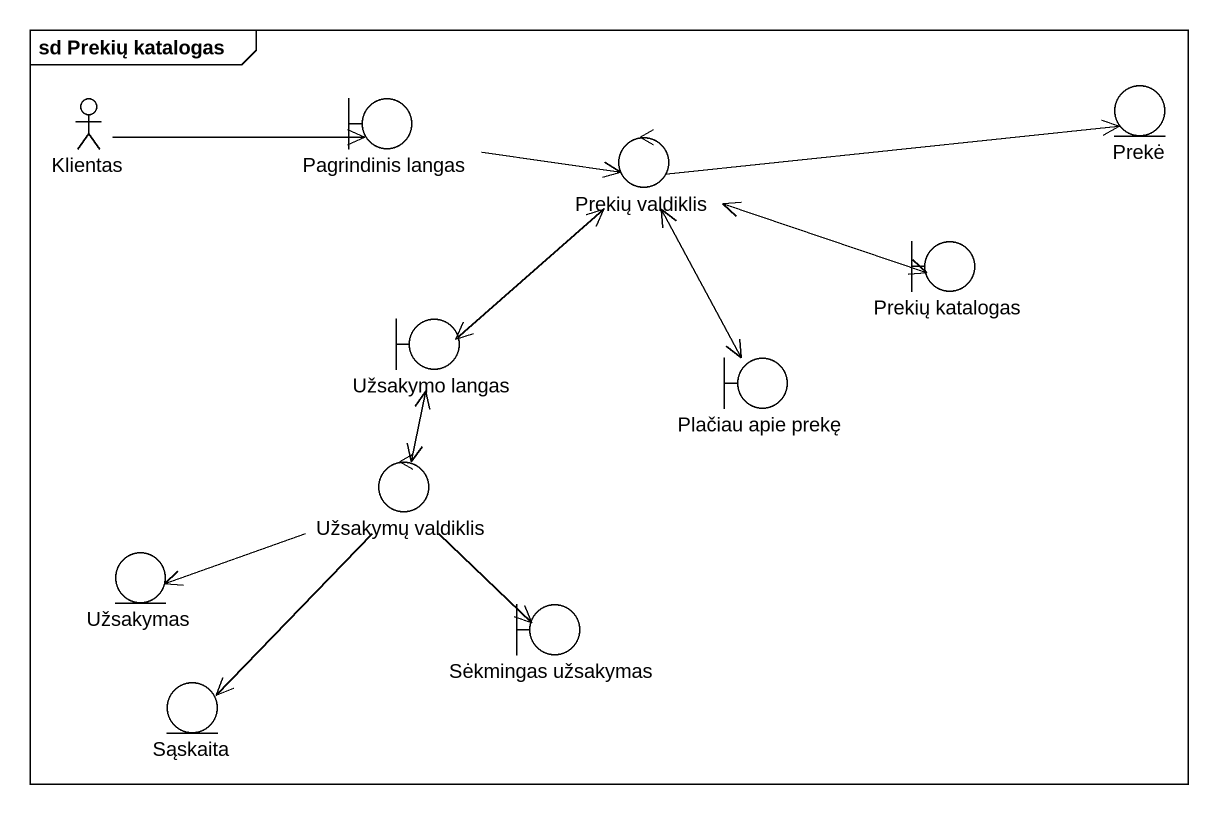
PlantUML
@startuml
mainframe sd Prekių katalogas
actor Klientas
boundary "Pagrindinis langas" as Pagrindinis_langas
entity Prekė
control "Prekių valdiklis" as Prekių_valdiklis
boundary "Prekių katalogas" as Prekių_katalogas
boundary "Užsakymo langas" as Užsakymo_langas
boundary "Plačiau apie prekę" as Plačiau_apie_prekę
control "Užsakymų valdiklis" as Užsakymų_valdiklis
entity Užsakymas
boundary "Sėkmingas užsakymas" as Sėkmingas_užsakymas
entity Sąskaita
Klientas -right-> Pagrindinis_langas
Pagrindinis_langas -right-> Prekių_valdiklis
Prekių_valdiklis -right-> Prekė
Prekių_valdiklis -right-> Prekių_katalogas
Prekių_valdiklis --> Užsakymo_langas
Prekių_valdiklis --> Plačiau_apie_prekę
Prekių_katalogas -left-> Prekių_valdiklis
Užsakymo_langas -up-> Prekių_valdiklis
Užsakymo_langas --> Užsakymų_valdiklis
Plačiau_apie_prekę -up-> Prekių_valdiklis
Užsakymų_valdiklis -up-> Užsakymo_langas
Užsakymų_valdiklis -left-> Užsakymas
Užsakymų_valdiklis --> Sėkmingas_užsakymas
Užsakymų_valdiklis --> Sąskaita
@enduml
